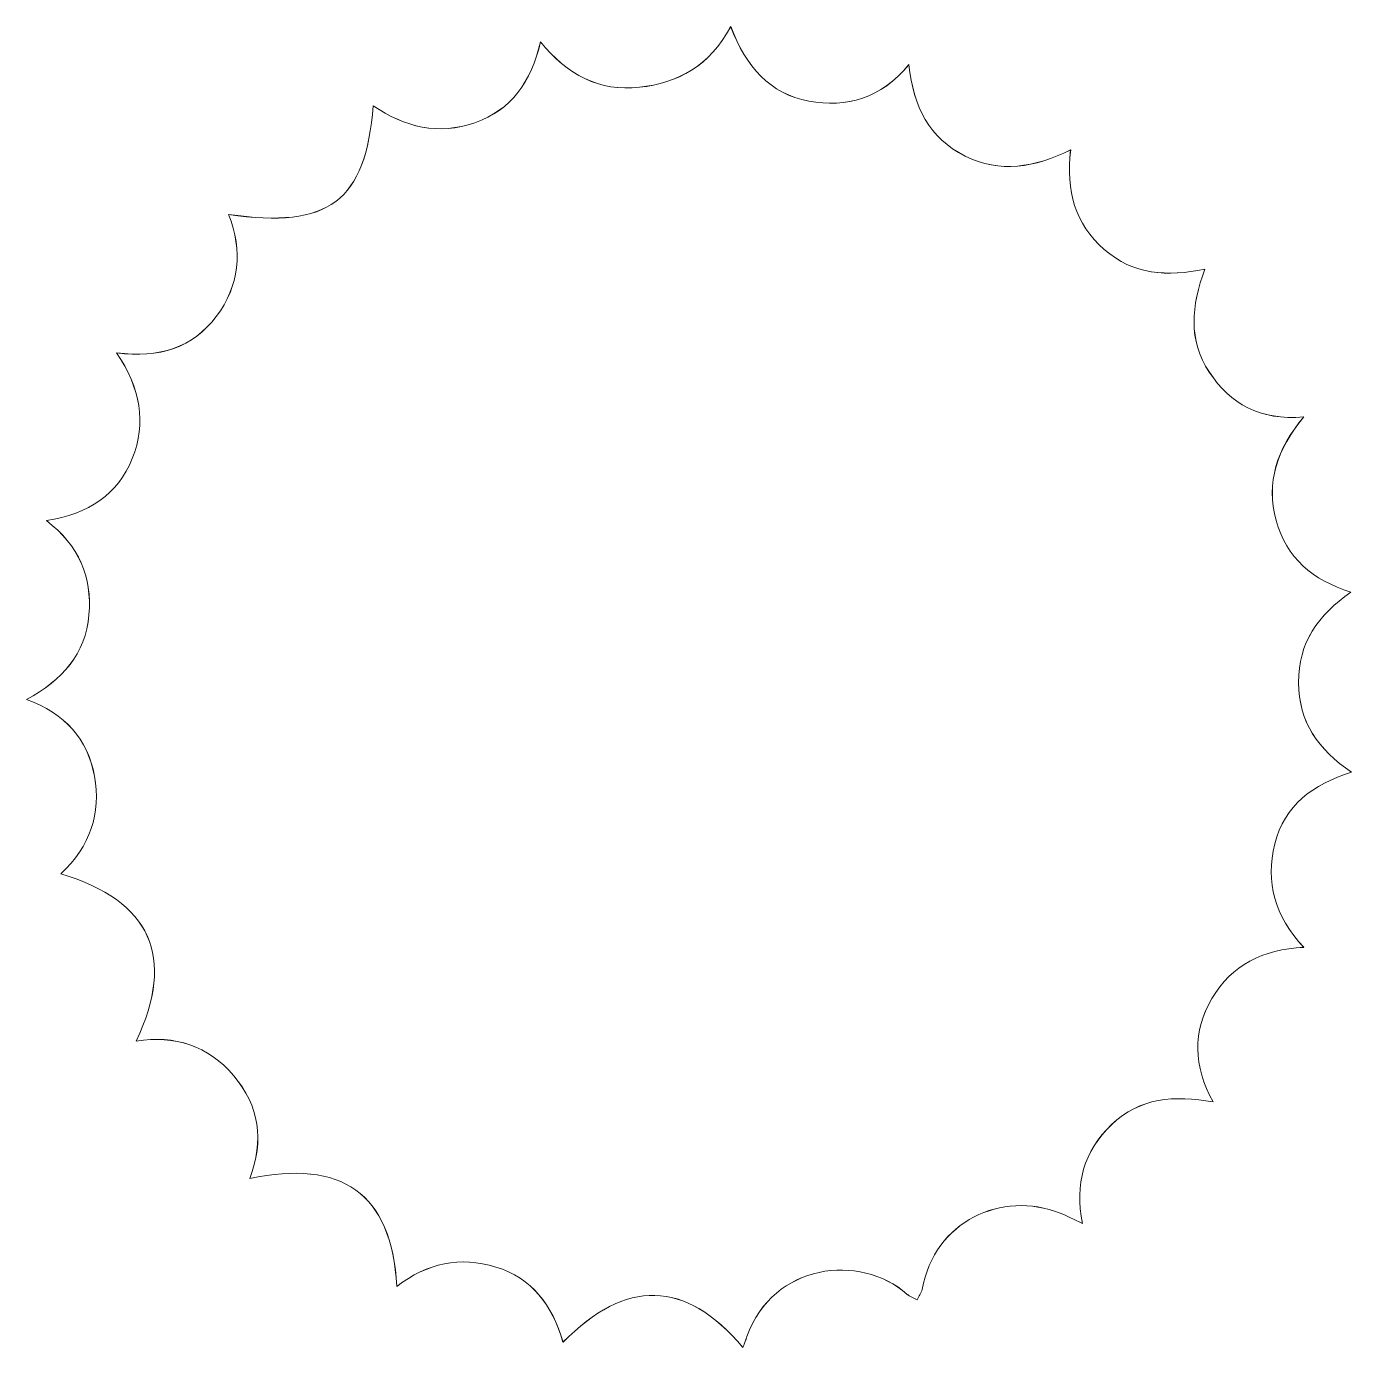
# Model space of a CAD drawing. Header units: centimetres. Extents: x -5.4 to 5.5, y -5.4 to 5.4.
# Drawn here: x -1.693 to 1.379, y 2.289 to 5.352 of the extents above; entities that cross this region are included whole.
import ezdxf

# ---------------------------------------------------------------- set-up
doc = ezdxf.new("R2010")
doc.units = ezdxf.units.CM
doc.header["$MEASUREMENT"] = 0
doc.layers.add('Layer 1', color=7, linetype='Continuous')

msp = doc.modelspace()

# ---------------------------------------------------------------- linework, layer by layer
at = {"layer": 'Layer 1', "lineweight": 13}
for points in [[(1.37795, 4.04064), (1.28884, 4.06824), (1.22825, 4.1202), (1.20446, 4.20696), (1.20446, 4.20696), (1.18052, 4.29451), (1.20589, 4.37219), (1.26862, 4.44688), (1.26862, 4.44688), (1.16654, 4.4382), (1.09825, 4.47702), (1.04944, 4.55073), (1.04944, 4.55073), (1.00031, 4.62495), (1.00745, 4.70416), (1.03925, 4.78949), (1.03925, 4.78949), (0.95143, 4.77197), (0.87346, 4.77605), (0.80581, 4.83534), (0.80581, 4.83534), (0.73755, 4.89511), (0.71667, 4.9703), (0.72792, 5.06616), (0.72792, 5.06616), (0.64381, 5.02504), (0.56433, 5.01174), (0.48334, 5.0519), (0.48334, 5.0519), (0.39989, 5.09328), (0.36372, 5.16543), (0.3529, 5.26375), (0.3529, 5.26375), (0.28765, 5.18501), (0.20823, 5.16318), (0.12086, 5.17927), (0.12086, 5.17927), (0.03043, 5.19594), (-0.02487, 5.25904), (-0.06046, 5.35225), (-0.06046, 5.35225), (-0.10941, 5.25996), (-0.18291, 5.22133), (-0.27205, 5.21139), (-0.27205, 5.21139), (-0.36521, 5.20097), (-0.43953, 5.24002), (-0.50129, 5.31683), (-0.50129, 5.31683), (-0.52346, 5.2237), (-0.56873, 5.15885), (-0.65372, 5.12924), (-0.65372, 5.12924), (-0.73773, 5.09998), (-0.81586, 5.11829), (-0.88946, 5.16864), (-0.88946, 5.16864), (-0.90639, 4.94671), (-0.99238, 4.88276), (-1.22485, 4.91647), (-1.22485, 4.91647), (-1.19127, 4.83175), (-1.1995, 4.75087), (-1.25335, 4.67977), (-1.25335, 4.67977), (-1.30775, 4.60794), (-1.38509, 4.58224), (-1.48433, 4.59576), (-1.48433, 4.59576), (-1.42938, 4.51355), (-1.41461, 4.43307), (-1.44803, 4.35046), (-1.44803, 4.35046), (-1.48179, 4.26706), (-1.5486, 4.22169), (-1.64716, 4.20647), (-1.64716, 4.20647), (-1.57128, 4.14871), (-1.54111, 4.07569), (-1.5485, 3.98811), (-1.5485, 3.98811), (-1.5562, 3.89704), (-1.6097, 3.83709), (-1.69328, 3.79184), (-1.69328, 3.79184), (-1.60377, 3.75887), (-1.55136, 3.70014), (-1.53575, 3.61417), (-1.53575, 3.61417), (-1.52006, 3.52768), (-1.54535, 3.45156), (-1.61359, 3.38763), (-1.61359, 3.38763), (-1.40396, 3.32371), (-1.34702, 3.19536), (-1.43881, 2.99959), (-1.43881, 2.99959), (-1.34946, 3.01367), (-1.27196, 2.98938), (-1.21275, 2.91926), (-1.21275, 2.91926), (-1.15377, 2.84938), (-1.14147, 2.76927), (-1.17579, 2.68092), (-1.17579, 2.68092), (-0.96299, 2.7254), (-0.8467, 2.6484), (-0.83461, 2.43076), (-0.83461, 2.43076), (-0.76357, 2.48495), (-0.68811, 2.50125), (-0.60519, 2.47566), (-0.60519, 2.47566), (-0.52111, 2.4497), (-0.47451, 2.38829), (-0.44927, 2.3013), (-0.44927, 2.3013), (-0.30423, 2.44875), (-0.16556, 2.44767), (-0.03197, 2.28908), (-0.03197, 2.28908), (-0.02827, 2.29911), (-0.02543, 2.30683), (-0.02263, 2.31459), (-0.02263, 2.31459), (0.03799, 2.48474), (0.23928, 2.50821), (0.34834, 2.41286), (0.34834, 2.41286), (0.35495, 2.40707), (0.36408, 2.40413), (0.37205, 2.39987), (0.37205, 2.39987), (0.37591, 2.40765), (0.38181, 2.41506), (0.38332, 2.42329), (0.38332, 2.42329), (0.41293, 2.58376), (0.56837, 2.65311), (0.70349, 2.60088), (0.70349, 2.60088), (0.71963, 2.59464), (0.73492, 2.58625), (0.75519, 2.57672), (0.75519, 2.57672), (0.73699, 2.66835), (0.75821, 2.74375), (0.82279, 2.80577), (0.82279, 2.80577), (0.88822, 2.86861), (0.96781, 2.87432), (1.05819, 2.85842), (1.05819, 2.85842), (1.01252, 2.94258), (1.01022, 3.02109), (1.05557, 3.09842), (1.05557, 3.09842), (1.10132, 3.17634), (1.17297, 3.21203), (1.26867, 3.21698), (1.26867, 3.21698), (1.20043, 3.28987), (1.17935, 3.36771), (1.20139, 3.45667), (1.20139, 3.45667), (1.22383, 3.54726), (1.28915, 3.59428), (1.37916, 3.62312), (1.37916, 3.62312), (1.30145, 3.67643), (1.25698, 3.73885), (1.2565, 3.83069), (1.2565, 3.83069), (1.25611, 3.92367), (1.30061, 3.98695), (1.37795, 4.04064)], [(1.37795, 4.04064), (1.28884, 4.06824), (1.22825, 4.1202), (1.20446, 4.20696), (1.20446, 4.20696), (1.18052, 4.29451), (1.20589, 4.37219), (1.26862, 4.44688), (1.26862, 4.44688), (1.16654, 4.4382), (1.09825, 4.47702), (1.04944, 4.55073), (1.04944, 4.55073), (1.00031, 4.62495), (1.00745, 4.70416), (1.03925, 4.78949), (1.03925, 4.78949), (0.95143, 4.77197), (0.87346, 4.77605), (0.80581, 4.83534), (0.80581, 4.83534), (0.73755, 4.89511), (0.71667, 4.9703), (0.72792, 5.06616), (0.72792, 5.06616), (0.64381, 5.02504), (0.56433, 5.01174), (0.48334, 5.0519), (0.48334, 5.0519), (0.39989, 5.09328), (0.36372, 5.16543), (0.3529, 5.26375), (0.3529, 5.26375), (0.28765, 5.18501), (0.20823, 5.16318), (0.12086, 5.17927), (0.12086, 5.17927), (0.03043, 5.19594), (-0.02487, 5.25904), (-0.06046, 5.35225), (-0.06046, 5.35225), (-0.10941, 5.25996), (-0.18291, 5.22133), (-0.27205, 5.21139), (-0.27205, 5.21139), (-0.36521, 5.20097), (-0.43953, 5.24002), (-0.50129, 5.31683), (-0.50129, 5.31683), (-0.52346, 5.2237), (-0.56873, 5.15885), (-0.65372, 5.12924), (-0.65372, 5.12924), (-0.73773, 5.09998), (-0.81586, 5.11829), (-0.88946, 5.16864), (-0.88946, 5.16864), (-0.90639, 4.94671), (-0.99238, 4.88276), (-1.22485, 4.91647), (-1.22485, 4.91647), (-1.19127, 4.83175), (-1.1995, 4.75087), (-1.25335, 4.67977), (-1.25335, 4.67977), (-1.30775, 4.60794), (-1.38509, 4.58224), (-1.48433, 4.59576), (-1.48433, 4.59576), (-1.42938, 4.51355), (-1.41461, 4.43307), (-1.44803, 4.35046), (-1.44803, 4.35046), (-1.48179, 4.26706), (-1.5486, 4.22169), (-1.64716, 4.20647), (-1.64716, 4.20647), (-1.57128, 4.14871), (-1.54111, 4.07569), (-1.5485, 3.98811), (-1.5485, 3.98811), (-1.5562, 3.89704), (-1.6097, 3.83709), (-1.69328, 3.79184), (-1.69328, 3.79184), (-1.60377, 3.75887), (-1.55136, 3.70014), (-1.53575, 3.61417), (-1.53575, 3.61417), (-1.52006, 3.52768), (-1.54535, 3.45156), (-1.61359, 3.38763), (-1.61359, 3.38763), (-1.40396, 3.32371), (-1.34702, 3.19536), (-1.43881, 2.99959), (-1.43881, 2.99959), (-1.34946, 3.01367), (-1.27196, 2.98938), (-1.21275, 2.91926), (-1.21275, 2.91926), (-1.15377, 2.84938), (-1.14147, 2.76927), (-1.17579, 2.68092), (-1.17579, 2.68092), (-0.96299, 2.7254), (-0.8467, 2.6484), (-0.83461, 2.43076), (-0.83461, 2.43076), (-0.76357, 2.48495), (-0.68811, 2.50125), (-0.60519, 2.47566), (-0.60519, 2.47566), (-0.52111, 2.4497), (-0.47451, 2.38829), (-0.44927, 2.3013), (-0.44927, 2.3013), (-0.30423, 2.44875), (-0.16556, 2.44767), (-0.03197, 2.28908), (-0.03197, 2.28908), (-0.02827, 2.29911), (-0.02543, 2.30683), (-0.02263, 2.31459), (-0.02263, 2.31459), (0.03799, 2.48474), (0.23928, 2.50821), (0.34834, 2.41286), (0.34834, 2.41286), (0.35495, 2.40707), (0.36408, 2.40413), (0.37205, 2.39987), (0.37205, 2.39987), (0.37591, 2.40765), (0.38181, 2.41506), (0.38332, 2.42329), (0.38332, 2.42329), (0.41293, 2.58376), (0.56837, 2.65311), (0.70349, 2.60088), (0.70349, 2.60088), (0.71963, 2.59464), (0.73492, 2.58625), (0.75519, 2.57672), (0.75519, 2.57672), (0.73699, 2.66835), (0.75821, 2.74375), (0.82279, 2.80577), (0.82279, 2.80577), (0.88822, 2.86861), (0.96781, 2.87432), (1.05819, 2.85842), (1.05819, 2.85842), (1.01252, 2.94258), (1.01022, 3.02109), (1.05557, 3.09842), (1.05557, 3.09842), (1.10132, 3.17634), (1.17297, 3.21203), (1.26867, 3.21698), (1.26867, 3.21698), (1.20043, 3.28987), (1.17935, 3.36771), (1.20139, 3.45667), (1.20139, 3.45667), (1.22383, 3.54726), (1.28915, 3.59428), (1.37916, 3.62312), (1.37916, 3.62312), (1.30145, 3.67643), (1.25698, 3.73885), (1.2565, 3.83069), (1.2565, 3.83069), (1.25611, 3.92367), (1.30061, 3.98695), (1.37795, 4.04064)], [(1.37795, 4.04064), (1.28884, 4.06824), (1.22825, 4.1202), (1.20446, 4.20696), (1.20446, 4.20696), (1.18052, 4.29451), (1.20589, 4.37219), (1.26862, 4.44688), (1.26862, 4.44688), (1.16654, 4.4382), (1.09825, 4.47702), (1.04944, 4.55073), (1.04944, 4.55073), (1.00031, 4.62495), (1.00745, 4.70416), (1.03925, 4.78949), (1.03925, 4.78949), (0.95143, 4.77197), (0.87346, 4.77605), (0.80581, 4.83534), (0.80581, 4.83534), (0.73755, 4.89511), (0.71667, 4.9703), (0.72792, 5.06616), (0.72792, 5.06616), (0.64381, 5.02504), (0.56433, 5.01174), (0.48334, 5.0519), (0.48334, 5.0519), (0.39989, 5.09328), (0.36372, 5.16543), (0.3529, 5.26375), (0.3529, 5.26375), (0.28765, 5.18501), (0.20823, 5.16318), (0.12086, 5.17927), (0.12086, 5.17927), (0.03043, 5.19594), (-0.02487, 5.25904), (-0.06046, 5.35225), (-0.06046, 5.35225), (-0.10941, 5.25996), (-0.18291, 5.22133), (-0.27205, 5.21139), (-0.27205, 5.21139), (-0.36521, 5.20097), (-0.43953, 5.24002), (-0.50129, 5.31683), (-0.50129, 5.31683), (-0.52346, 5.2237), (-0.56873, 5.15885), (-0.65372, 5.12924), (-0.65372, 5.12924), (-0.73773, 5.09998), (-0.81586, 5.11829), (-0.88946, 5.16864), (-0.88946, 5.16864), (-0.90639, 4.94671), (-0.99238, 4.88276), (-1.22485, 4.91647), (-1.22485, 4.91647), (-1.19127, 4.83175), (-1.1995, 4.75087), (-1.25335, 4.67977), (-1.25335, 4.67977), (-1.30775, 4.60794), (-1.38509, 4.58224), (-1.48433, 4.59576), (-1.48433, 4.59576), (-1.42938, 4.51355), (-1.41461, 4.43307), (-1.44803, 4.35046), (-1.44803, 4.35046), (-1.48179, 4.26706), (-1.5486, 4.22169), (-1.64716, 4.20647), (-1.64716, 4.20647), (-1.57128, 4.14871), (-1.54111, 4.07569), (-1.5485, 3.98811), (-1.5485, 3.98811), (-1.5562, 3.89704), (-1.6097, 3.83709), (-1.69328, 3.79184), (-1.69328, 3.79184), (-1.60377, 3.75887), (-1.55136, 3.70014), (-1.53575, 3.61417), (-1.53575, 3.61417), (-1.52006, 3.52768), (-1.54535, 3.45156), (-1.61359, 3.38763), (-1.61359, 3.38763), (-1.40396, 3.32371), (-1.34702, 3.19536), (-1.43881, 2.99959), (-1.43881, 2.99959), (-1.34946, 3.01367), (-1.27196, 2.98938), (-1.21275, 2.91926), (-1.21275, 2.91926), (-1.15377, 2.84938), (-1.14147, 2.76927), (-1.17579, 2.68092), (-1.17579, 2.68092), (-0.96299, 2.7254), (-0.8467, 2.6484), (-0.83461, 2.43076), (-0.83461, 2.43076), (-0.76357, 2.48495), (-0.68811, 2.50125), (-0.60519, 2.47566), (-0.60519, 2.47566), (-0.52111, 2.4497), (-0.47451, 2.38829), (-0.44927, 2.3013), (-0.44927, 2.3013), (-0.30423, 2.44875), (-0.16556, 2.44767), (-0.03197, 2.28908), (-0.03197, 2.28908), (-0.02827, 2.29911), (-0.02543, 2.30683), (-0.02263, 2.31459), (-0.02263, 2.31459), (0.03799, 2.48474), (0.23928, 2.50821), (0.34834, 2.41286), (0.34834, 2.41286), (0.35495, 2.40707), (0.36408, 2.40413), (0.37205, 2.39987), (0.37205, 2.39987), (0.37591, 2.40765), (0.38181, 2.41506), (0.38332, 2.42329), (0.38332, 2.42329), (0.41293, 2.58376), (0.56837, 2.65311), (0.70349, 2.60088), (0.70349, 2.60088), (0.71963, 2.59464), (0.73492, 2.58625), (0.75519, 2.57672), (0.75519, 2.57672), (0.73699, 2.66835), (0.75821, 2.74375), (0.82279, 2.80577), (0.82279, 2.80577), (0.88822, 2.86861), (0.96781, 2.87432), (1.05819, 2.85842), (1.05819, 2.85842), (1.01252, 2.94258), (1.01022, 3.02109), (1.05557, 3.09842), (1.05557, 3.09842), (1.10132, 3.17634), (1.17297, 3.21203), (1.26867, 3.21698), (1.26867, 3.21698), (1.20043, 3.28987), (1.17935, 3.36771), (1.20139, 3.45667), (1.20139, 3.45667), (1.22383, 3.54726), (1.28915, 3.59428), (1.37916, 3.62312), (1.37916, 3.62312), (1.30145, 3.67643), (1.25698, 3.73885), (1.2565, 3.83069), (1.2565, 3.83069), (1.25611, 3.92367), (1.30061, 3.98695), (1.37795, 4.04064)], [(1.37795, 4.04064), (1.28884, 4.06824), (1.22825, 4.1202), (1.20446, 4.20696), (1.20446, 4.20696), (1.18052, 4.29451), (1.20589, 4.37219), (1.26862, 4.44688), (1.26862, 4.44688), (1.16654, 4.4382), (1.09825, 4.47702), (1.04944, 4.55073), (1.04944, 4.55073), (1.00031, 4.62495), (1.00745, 4.70416), (1.03925, 4.78949), (1.03925, 4.78949), (0.95143, 4.77197), (0.87346, 4.77605), (0.80581, 4.83534), (0.80581, 4.83534), (0.73755, 4.89511), (0.71667, 4.9703), (0.72792, 5.06616), (0.72792, 5.06616), (0.64381, 5.02504), (0.56433, 5.01174), (0.48334, 5.0519), (0.48334, 5.0519), (0.39989, 5.09328), (0.36372, 5.16543), (0.3529, 5.26375), (0.3529, 5.26375), (0.28765, 5.18501), (0.20823, 5.16318), (0.12086, 5.17927), (0.12086, 5.17927), (0.03043, 5.19594), (-0.02487, 5.25904), (-0.06046, 5.35225), (-0.06046, 5.35225), (-0.10941, 5.25996), (-0.18291, 5.22133), (-0.27205, 5.21139), (-0.27205, 5.21139), (-0.36521, 5.20097), (-0.43953, 5.24002), (-0.50129, 5.31683), (-0.50129, 5.31683), (-0.52346, 5.2237), (-0.56873, 5.15885), (-0.65372, 5.12924), (-0.65372, 5.12924), (-0.73773, 5.09998), (-0.81586, 5.11829), (-0.88946, 5.16864), (-0.88946, 5.16864), (-0.90639, 4.94671), (-0.99238, 4.88276), (-1.22485, 4.91647), (-1.22485, 4.91647), (-1.19127, 4.83175), (-1.1995, 4.75087), (-1.25335, 4.67977), (-1.25335, 4.67977), (-1.30775, 4.60794), (-1.38509, 4.58224), (-1.48433, 4.59576), (-1.48433, 4.59576), (-1.42938, 4.51355), (-1.41461, 4.43307), (-1.44803, 4.35046), (-1.44803, 4.35046), (-1.48179, 4.26706), (-1.5486, 4.22169), (-1.64716, 4.20647), (-1.64716, 4.20647), (-1.57128, 4.14871), (-1.54111, 4.07569), (-1.5485, 3.98811), (-1.5485, 3.98811), (-1.5562, 3.89704), (-1.6097, 3.83709), (-1.69328, 3.79184), (-1.69328, 3.79184), (-1.60377, 3.75887), (-1.55136, 3.70014), (-1.53575, 3.61417), (-1.53575, 3.61417), (-1.52006, 3.52768), (-1.54535, 3.45156), (-1.61359, 3.38763), (-1.61359, 3.38763), (-1.40396, 3.32371), (-1.34702, 3.19536), (-1.43881, 2.99959), (-1.43881, 2.99959), (-1.34946, 3.01367), (-1.27196, 2.98938), (-1.21275, 2.91926), (-1.21275, 2.91926), (-1.15377, 2.84938), (-1.14147, 2.76927), (-1.17579, 2.68092), (-1.17579, 2.68092), (-0.96299, 2.7254), (-0.8467, 2.6484), (-0.83461, 2.43076), (-0.83461, 2.43076), (-0.76357, 2.48495), (-0.68811, 2.50125), (-0.60519, 2.47566), (-0.60519, 2.47566), (-0.52111, 2.4497), (-0.47451, 2.38829), (-0.44927, 2.3013), (-0.44927, 2.3013), (-0.30423, 2.44875), (-0.16556, 2.44767), (-0.03197, 2.28908), (-0.03197, 2.28908), (-0.02827, 2.29911), (-0.02543, 2.30683), (-0.02263, 2.31459), (-0.02263, 2.31459), (0.03799, 2.48474), (0.23928, 2.50821), (0.34834, 2.41286), (0.34834, 2.41286), (0.35495, 2.40707), (0.36408, 2.40413), (0.37205, 2.39987), (0.37205, 2.39987), (0.37591, 2.40765), (0.38181, 2.41506), (0.38332, 2.42329), (0.38332, 2.42329), (0.41293, 2.58376), (0.56837, 2.65311), (0.70349, 2.60088), (0.70349, 2.60088), (0.71963, 2.59464), (0.73492, 2.58625), (0.75519, 2.57672), (0.75519, 2.57672), (0.73699, 2.66835), (0.75821, 2.74375), (0.82279, 2.80577), (0.82279, 2.80577), (0.88822, 2.86861), (0.96781, 2.87432), (1.05819, 2.85842), (1.05819, 2.85842), (1.01252, 2.94258), (1.01022, 3.02109), (1.05557, 3.09842), (1.05557, 3.09842), (1.10132, 3.17634), (1.17297, 3.21203), (1.26867, 3.21698), (1.26867, 3.21698), (1.20043, 3.28987), (1.17935, 3.36771), (1.20139, 3.45667), (1.20139, 3.45667), (1.22383, 3.54726), (1.28915, 3.59428), (1.37916, 3.62312), (1.37916, 3.62312), (1.30145, 3.67643), (1.25698, 3.73885), (1.2565, 3.83069), (1.2565, 3.83069), (1.25611, 3.92367), (1.30061, 3.98695), (1.37795, 4.04064)], [(1.37795, 4.04064), (1.28884, 4.06824), (1.22825, 4.1202), (1.20446, 4.20696), (1.20446, 4.20696), (1.18052, 4.29451), (1.20589, 4.37219), (1.26862, 4.44688), (1.26862, 4.44688), (1.16654, 4.4382), (1.09825, 4.47702), (1.04944, 4.55073), (1.04944, 4.55073), (1.00031, 4.62495), (1.00745, 4.70416), (1.03925, 4.78949), (1.03925, 4.78949), (0.95143, 4.77197), (0.87346, 4.77605), (0.80581, 4.83534), (0.80581, 4.83534), (0.73755, 4.89511), (0.71667, 4.9703), (0.72792, 5.06616), (0.72792, 5.06616), (0.64381, 5.02504), (0.56433, 5.01174), (0.48334, 5.0519), (0.48334, 5.0519), (0.39989, 5.09328), (0.36372, 5.16543), (0.3529, 5.26375), (0.3529, 5.26375), (0.28765, 5.18501), (0.20823, 5.16318), (0.12086, 5.17927), (0.12086, 5.17927), (0.03043, 5.19594), (-0.02487, 5.25904), (-0.06046, 5.35225), (-0.06046, 5.35225), (-0.10941, 5.25996), (-0.18291, 5.22133), (-0.27205, 5.21139), (-0.27205, 5.21139), (-0.36521, 5.20097), (-0.43953, 5.24002), (-0.50129, 5.31683), (-0.50129, 5.31683), (-0.52346, 5.2237), (-0.56873, 5.15885), (-0.65372, 5.12924), (-0.65372, 5.12924), (-0.73773, 5.09998), (-0.81586, 5.11829), (-0.88946, 5.16864), (-0.88946, 5.16864), (-0.90639, 4.94671), (-0.99238, 4.88276), (-1.22485, 4.91647), (-1.22485, 4.91647), (-1.19127, 4.83175), (-1.1995, 4.75087), (-1.25335, 4.67977), (-1.25335, 4.67977), (-1.30775, 4.60794), (-1.38509, 4.58224), (-1.48433, 4.59576), (-1.48433, 4.59576), (-1.42938, 4.51355), (-1.41461, 4.43307), (-1.44803, 4.35046), (-1.44803, 4.35046), (-1.48179, 4.26706), (-1.5486, 4.22169), (-1.64716, 4.20647), (-1.64716, 4.20647), (-1.57128, 4.14871), (-1.54111, 4.07569), (-1.5485, 3.98811), (-1.5485, 3.98811), (-1.5562, 3.89704), (-1.6097, 3.83709), (-1.69328, 3.79184), (-1.69328, 3.79184), (-1.60377, 3.75887), (-1.55136, 3.70014), (-1.53575, 3.61417), (-1.53575, 3.61417), (-1.52006, 3.52768), (-1.54535, 3.45156), (-1.61359, 3.38763), (-1.61359, 3.38763), (-1.40396, 3.32371), (-1.34702, 3.19536), (-1.43881, 2.99959), (-1.43881, 2.99959), (-1.34946, 3.01367), (-1.27196, 2.98938), (-1.21275, 2.91926), (-1.21275, 2.91926), (-1.15377, 2.84938), (-1.14147, 2.76927), (-1.17579, 2.68092), (-1.17579, 2.68092), (-0.96299, 2.7254), (-0.8467, 2.6484), (-0.83461, 2.43076), (-0.83461, 2.43076), (-0.76357, 2.48495), (-0.68811, 2.50125), (-0.60519, 2.47566), (-0.60519, 2.47566), (-0.52111, 2.4497), (-0.47451, 2.38829), (-0.44927, 2.3013), (-0.44927, 2.3013), (-0.30423, 2.44875), (-0.16556, 2.44767), (-0.03197, 2.28908), (-0.03197, 2.28908), (-0.02827, 2.29911), (-0.02543, 2.30683), (-0.02263, 2.31459), (-0.02263, 2.31459), (0.03799, 2.48474), (0.23928, 2.50821), (0.34834, 2.41286), (0.34834, 2.41286), (0.35495, 2.40707), (0.36408, 2.40413), (0.37205, 2.39987), (0.37205, 2.39987), (0.37591, 2.40765), (0.38181, 2.41506), (0.38332, 2.42329), (0.38332, 2.42329), (0.41293, 2.58376), (0.56837, 2.65311), (0.70349, 2.60088), (0.70349, 2.60088), (0.71963, 2.59464), (0.73492, 2.58625), (0.75519, 2.57672), (0.75519, 2.57672), (0.73699, 2.66835), (0.75821, 2.74375), (0.82279, 2.80577), (0.82279, 2.80577), (0.88822, 2.86861), (0.96781, 2.87432), (1.05819, 2.85842), (1.05819, 2.85842), (1.01252, 2.94258), (1.01022, 3.02109), (1.05557, 3.09842), (1.05557, 3.09842), (1.10132, 3.17634), (1.17297, 3.21203), (1.26867, 3.21698), (1.26867, 3.21698), (1.20043, 3.28987), (1.17935, 3.36771), (1.20139, 3.45667), (1.20139, 3.45667), (1.22383, 3.54726), (1.28915, 3.59428), (1.37916, 3.62312), (1.37916, 3.62312), (1.30145, 3.67643), (1.25698, 3.73885), (1.2565, 3.83069), (1.2565, 3.83069), (1.25611, 3.92367), (1.30061, 3.98695), (1.37795, 4.04064)], [(1.37795, 4.04064), (1.28884, 4.06824), (1.22825, 4.1202), (1.20446, 4.20696), (1.20446, 4.20696), (1.18052, 4.29451), (1.20589, 4.37219), (1.26862, 4.44688), (1.26862, 4.44688), (1.16654, 4.4382), (1.09825, 4.47702), (1.04944, 4.55073), (1.04944, 4.55073), (1.00031, 4.62495), (1.00745, 4.70416), (1.03925, 4.78949), (1.03925, 4.78949), (0.95143, 4.77197), (0.87346, 4.77605), (0.80581, 4.83534), (0.80581, 4.83534), (0.73755, 4.89511), (0.71667, 4.9703), (0.72792, 5.06616), (0.72792, 5.06616), (0.64381, 5.02504), (0.56433, 5.01174), (0.48334, 5.0519), (0.48334, 5.0519), (0.39989, 5.09328), (0.36372, 5.16543), (0.3529, 5.26375), (0.3529, 5.26375), (0.28765, 5.18501), (0.20823, 5.16318), (0.12086, 5.17927), (0.12086, 5.17927), (0.03043, 5.19594), (-0.02487, 5.25904), (-0.06046, 5.35225), (-0.06046, 5.35225), (-0.10941, 5.25996), (-0.18291, 5.22133), (-0.27205, 5.21139), (-0.27205, 5.21139), (-0.36521, 5.20097), (-0.43953, 5.24002), (-0.50129, 5.31683), (-0.50129, 5.31683), (-0.52346, 5.2237), (-0.56873, 5.15885), (-0.65372, 5.12924), (-0.65372, 5.12924), (-0.73773, 5.09998), (-0.81586, 5.11829), (-0.88946, 5.16864), (-0.88946, 5.16864), (-0.90639, 4.94671), (-0.99238, 4.88276), (-1.22485, 4.91647), (-1.22485, 4.91647), (-1.19127, 4.83175), (-1.1995, 4.75087), (-1.25335, 4.67977), (-1.25335, 4.67977), (-1.30775, 4.60794), (-1.38509, 4.58224), (-1.48433, 4.59576), (-1.48433, 4.59576), (-1.42938, 4.51355), (-1.41461, 4.43307), (-1.44803, 4.35046), (-1.44803, 4.35046), (-1.48179, 4.26706), (-1.5486, 4.22169), (-1.64716, 4.20647), (-1.64716, 4.20647), (-1.57128, 4.14871), (-1.54111, 4.07569), (-1.5485, 3.98811), (-1.5485, 3.98811), (-1.5562, 3.89704), (-1.6097, 3.83709), (-1.69328, 3.79184), (-1.69328, 3.79184), (-1.60377, 3.75887), (-1.55136, 3.70014), (-1.53575, 3.61417), (-1.53575, 3.61417), (-1.52006, 3.52768), (-1.54535, 3.45156), (-1.61359, 3.38763), (-1.61359, 3.38763), (-1.40396, 3.32371), (-1.34702, 3.19536), (-1.43881, 2.99959), (-1.43881, 2.99959), (-1.34946, 3.01367), (-1.27196, 2.98938), (-1.21275, 2.91926), (-1.21275, 2.91926), (-1.15377, 2.84938), (-1.14147, 2.76927), (-1.17579, 2.68092), (-1.17579, 2.68092), (-0.96299, 2.7254), (-0.8467, 2.6484), (-0.83461, 2.43076), (-0.83461, 2.43076), (-0.76357, 2.48495), (-0.68811, 2.50125), (-0.60519, 2.47566), (-0.60519, 2.47566), (-0.52111, 2.4497), (-0.47451, 2.38829), (-0.44927, 2.3013), (-0.44927, 2.3013), (-0.30423, 2.44875), (-0.16556, 2.44767), (-0.03197, 2.28908), (-0.03197, 2.28908), (-0.02827, 2.29911), (-0.02543, 2.30683), (-0.02263, 2.31459), (-0.02263, 2.31459), (0.03799, 2.48474), (0.23928, 2.50821), (0.34834, 2.41286), (0.34834, 2.41286), (0.35495, 2.40707), (0.36408, 2.40413), (0.37205, 2.39987), (0.37205, 2.39987), (0.37591, 2.40765), (0.38181, 2.41506), (0.38332, 2.42329), (0.38332, 2.42329), (0.41293, 2.58376), (0.56837, 2.65311), (0.70349, 2.60088), (0.70349, 2.60088), (0.71963, 2.59464), (0.73492, 2.58625), (0.75519, 2.57672), (0.75519, 2.57672), (0.73699, 2.66835), (0.75821, 2.74375), (0.82279, 2.80577), (0.82279, 2.80577), (0.88822, 2.86861), (0.96781, 2.87432), (1.05819, 2.85842), (1.05819, 2.85842), (1.01252, 2.94258), (1.01022, 3.02109), (1.05557, 3.09842), (1.05557, 3.09842), (1.10132, 3.17634), (1.17297, 3.21203), (1.26867, 3.21698), (1.26867, 3.21698), (1.20043, 3.28987), (1.17935, 3.36771), (1.20139, 3.45667), (1.20139, 3.45667), (1.22383, 3.54726), (1.28915, 3.59428), (1.37916, 3.62312), (1.37916, 3.62312), (1.30145, 3.67643), (1.25698, 3.73885), (1.2565, 3.83069), (1.2565, 3.83069), (1.25611, 3.92367), (1.30061, 3.98695), (1.37795, 4.04064)], [(1.37795, 4.04064), (1.28884, 4.06824), (1.22825, 4.1202), (1.20446, 4.20696), (1.20446, 4.20696), (1.18052, 4.29451), (1.20589, 4.37219), (1.26862, 4.44688), (1.26862, 4.44688), (1.16654, 4.4382), (1.09825, 4.47702), (1.04944, 4.55073), (1.04944, 4.55073), (1.00031, 4.62495), (1.00745, 4.70416), (1.03925, 4.78949), (1.03925, 4.78949), (0.95143, 4.77197), (0.87346, 4.77605), (0.80581, 4.83534), (0.80581, 4.83534), (0.73755, 4.89511), (0.71667, 4.9703), (0.72792, 5.06616), (0.72792, 5.06616), (0.64381, 5.02504), (0.56433, 5.01174), (0.48334, 5.0519), (0.48334, 5.0519), (0.39989, 5.09328), (0.36372, 5.16543), (0.3529, 5.26375), (0.3529, 5.26375), (0.28765, 5.18501), (0.20823, 5.16318), (0.12086, 5.17927), (0.12086, 5.17927), (0.03043, 5.19594), (-0.02487, 5.25904), (-0.06046, 5.35225), (-0.06046, 5.35225), (-0.10941, 5.25996), (-0.18291, 5.22133), (-0.27205, 5.21139), (-0.27205, 5.21139), (-0.36521, 5.20097), (-0.43953, 5.24002), (-0.50129, 5.31683), (-0.50129, 5.31683), (-0.52346, 5.2237), (-0.56873, 5.15885), (-0.65372, 5.12924), (-0.65372, 5.12924), (-0.73773, 5.09998), (-0.81586, 5.11829), (-0.88946, 5.16864), (-0.88946, 5.16864), (-0.90639, 4.94671), (-0.99238, 4.88276), (-1.22485, 4.91647), (-1.22485, 4.91647), (-1.19127, 4.83175), (-1.1995, 4.75087), (-1.25335, 4.67977), (-1.25335, 4.67977), (-1.30775, 4.60794), (-1.38509, 4.58224), (-1.48433, 4.59576), (-1.48433, 4.59576), (-1.42938, 4.51355), (-1.41461, 4.43307), (-1.44803, 4.35046), (-1.44803, 4.35046), (-1.48179, 4.26706), (-1.5486, 4.22169), (-1.64716, 4.20647), (-1.64716, 4.20647), (-1.57128, 4.14871), (-1.54111, 4.07569), (-1.5485, 3.98811), (-1.5485, 3.98811), (-1.5562, 3.89704), (-1.6097, 3.83709), (-1.69328, 3.79184), (-1.69328, 3.79184), (-1.60377, 3.75887), (-1.55136, 3.70014), (-1.53575, 3.61417), (-1.53575, 3.61417), (-1.52006, 3.52768), (-1.54535, 3.45156), (-1.61359, 3.38763), (-1.61359, 3.38763), (-1.40396, 3.32371), (-1.34702, 3.19536), (-1.43881, 2.99959), (-1.43881, 2.99959), (-1.34946, 3.01367), (-1.27196, 2.98938), (-1.21275, 2.91926), (-1.21275, 2.91926), (-1.15377, 2.84938), (-1.14147, 2.76927), (-1.17579, 2.68092), (-1.17579, 2.68092), (-0.96299, 2.7254), (-0.8467, 2.6484), (-0.83461, 2.43076), (-0.83461, 2.43076), (-0.76357, 2.48495), (-0.68811, 2.50125), (-0.60519, 2.47566), (-0.60519, 2.47566), (-0.52111, 2.4497), (-0.47451, 2.38829), (-0.44927, 2.3013), (-0.44927, 2.3013), (-0.30423, 2.44875), (-0.16556, 2.44767), (-0.03197, 2.28908), (-0.03197, 2.28908), (-0.02827, 2.29911), (-0.02543, 2.30683), (-0.02263, 2.31459), (-0.02263, 2.31459), (0.03799, 2.48474), (0.23928, 2.50821), (0.34834, 2.41286), (0.34834, 2.41286), (0.35495, 2.40707), (0.36408, 2.40413), (0.37205, 2.39987), (0.37205, 2.39987), (0.37591, 2.40765), (0.38181, 2.41506), (0.38332, 2.42329), (0.38332, 2.42329), (0.41293, 2.58376), (0.56837, 2.65311), (0.70349, 2.60088), (0.70349, 2.60088), (0.71963, 2.59464), (0.73492, 2.58625), (0.75519, 2.57672), (0.75519, 2.57672), (0.73699, 2.66835), (0.75821, 2.74375), (0.82279, 2.80577), (0.82279, 2.80577), (0.88822, 2.86861), (0.96781, 2.87432), (1.05819, 2.85842), (1.05819, 2.85842), (1.01252, 2.94258), (1.01022, 3.02109), (1.05557, 3.09842), (1.05557, 3.09842), (1.10132, 3.17634), (1.17297, 3.21203), (1.26867, 3.21698), (1.26867, 3.21698), (1.20043, 3.28987), (1.17935, 3.36771), (1.20139, 3.45667), (1.20139, 3.45667), (1.22383, 3.54726), (1.28915, 3.59428), (1.37916, 3.62312), (1.37916, 3.62312), (1.30145, 3.67643), (1.25698, 3.73885), (1.2565, 3.83069), (1.2565, 3.83069), (1.25611, 3.92367), (1.30061, 3.98695), (1.37795, 4.04064)], [(1.37795, 4.04064), (1.28884, 4.06824), (1.22825, 4.1202), (1.20446, 4.20696), (1.20446, 4.20696), (1.18052, 4.29451), (1.20589, 4.37219), (1.26862, 4.44688), (1.26862, 4.44688), (1.16654, 4.4382), (1.09825, 4.47702), (1.04944, 4.55073), (1.04944, 4.55073), (1.00031, 4.62495), (1.00745, 4.70416), (1.03925, 4.78949), (1.03925, 4.78949), (0.95143, 4.77197), (0.87346, 4.77605), (0.80581, 4.83534), (0.80581, 4.83534), (0.73755, 4.89511), (0.71667, 4.9703), (0.72792, 5.06616), (0.72792, 5.06616), (0.64381, 5.02504), (0.56433, 5.01174), (0.48334, 5.0519), (0.48334, 5.0519), (0.39989, 5.09328), (0.36372, 5.16543), (0.3529, 5.26375), (0.3529, 5.26375), (0.28765, 5.18501), (0.20823, 5.16318), (0.12086, 5.17927), (0.12086, 5.17927), (0.03043, 5.19594), (-0.02487, 5.25904), (-0.06046, 5.35225), (-0.06046, 5.35225), (-0.10941, 5.25996), (-0.18291, 5.22133), (-0.27205, 5.21139), (-0.27205, 5.21139), (-0.36521, 5.20097), (-0.43953, 5.24002), (-0.50129, 5.31683), (-0.50129, 5.31683), (-0.52346, 5.2237), (-0.56873, 5.15885), (-0.65372, 5.12924), (-0.65372, 5.12924), (-0.73773, 5.09998), (-0.81586, 5.11829), (-0.88946, 5.16864), (-0.88946, 5.16864), (-0.90639, 4.94671), (-0.99238, 4.88276), (-1.22485, 4.91647), (-1.22485, 4.91647), (-1.19127, 4.83175), (-1.1995, 4.75087), (-1.25335, 4.67977), (-1.25335, 4.67977), (-1.30775, 4.60794), (-1.38509, 4.58224), (-1.48433, 4.59576), (-1.48433, 4.59576), (-1.42938, 4.51355), (-1.41461, 4.43307), (-1.44803, 4.35046), (-1.44803, 4.35046), (-1.48179, 4.26706), (-1.5486, 4.22169), (-1.64716, 4.20647), (-1.64716, 4.20647), (-1.57128, 4.14871), (-1.54111, 4.07569), (-1.5485, 3.98811), (-1.5485, 3.98811), (-1.5562, 3.89704), (-1.6097, 3.83709), (-1.69328, 3.79184), (-1.69328, 3.79184), (-1.60377, 3.75887), (-1.55136, 3.70014), (-1.53575, 3.61417), (-1.53575, 3.61417), (-1.52006, 3.52768), (-1.54535, 3.45156), (-1.61359, 3.38763), (-1.61359, 3.38763), (-1.40396, 3.32371), (-1.34702, 3.19536), (-1.43881, 2.99959), (-1.43881, 2.99959), (-1.34946, 3.01367), (-1.27196, 2.98938), (-1.21275, 2.91926), (-1.21275, 2.91926), (-1.15377, 2.84938), (-1.14147, 2.76927), (-1.17579, 2.68092), (-1.17579, 2.68092), (-0.96299, 2.7254), (-0.8467, 2.6484), (-0.83461, 2.43076), (-0.83461, 2.43076), (-0.76357, 2.48495), (-0.68811, 2.50125), (-0.60519, 2.47566), (-0.60519, 2.47566), (-0.52111, 2.4497), (-0.47451, 2.38829), (-0.44927, 2.3013), (-0.44927, 2.3013), (-0.30423, 2.44875), (-0.16556, 2.44767), (-0.03197, 2.28908), (-0.03197, 2.28908), (-0.02827, 2.29911), (-0.02543, 2.30683), (-0.02263, 2.31459), (-0.02263, 2.31459), (0.03799, 2.48474), (0.23928, 2.50821), (0.34834, 2.41286), (0.34834, 2.41286), (0.35495, 2.40707), (0.36408, 2.40413), (0.37205, 2.39987), (0.37205, 2.39987), (0.37591, 2.40765), (0.38181, 2.41506), (0.38332, 2.42329), (0.38332, 2.42329), (0.41293, 2.58376), (0.56837, 2.65311), (0.70349, 2.60088), (0.70349, 2.60088), (0.71963, 2.59464), (0.73492, 2.58625), (0.75519, 2.57672), (0.75519, 2.57672), (0.73699, 2.66835), (0.75821, 2.74375), (0.82279, 2.80577), (0.82279, 2.80577), (0.88822, 2.86861), (0.96781, 2.87432), (1.05819, 2.85842), (1.05819, 2.85842), (1.01252, 2.94258), (1.01022, 3.02109), (1.05557, 3.09842), (1.05557, 3.09842), (1.10132, 3.17634), (1.17297, 3.21203), (1.26867, 3.21698), (1.26867, 3.21698), (1.20043, 3.28987), (1.17935, 3.36771), (1.20139, 3.45667), (1.20139, 3.45667), (1.22383, 3.54726), (1.28915, 3.59428), (1.37916, 3.62312), (1.37916, 3.62312), (1.30145, 3.67643), (1.25698, 3.73885), (1.2565, 3.83069), (1.2565, 3.83069), (1.25611, 3.92367), (1.30061, 3.98695), (1.37795, 4.04064)], [(1.37795, 4.04064), (1.30061, 3.98693), (1.25611, 3.92367), (1.25653, 3.83061), (1.25653, 3.83061), (1.25701, 3.73877), (1.30146, 3.67636), (1.37919, 3.62304), (1.37919, 3.62304), (1.28923, 3.5942), (1.22385, 3.54718), (1.20142, 3.45659), (1.20142, 3.45659), (1.17938, 3.36764), (1.20047, 3.2898), (1.2687, 3.2169), (1.2687, 3.2169), (1.173, 3.21195), (1.1014, 3.17626), (1.05558, 3.09834), (1.05558, 3.09834), (1.0102, 3.02103), (1.01253, 2.9425), (1.05823, 2.85834), (1.05823, 2.85834), (0.96785, 2.87427), (0.88821, 2.86853), (0.82286, 2.80569), (0.82286, 2.80569), (0.7583, 2.7437), (0.73708, 2.66829), (0.75523, 2.57664), (0.75523, 2.57664), (0.73499, 2.58617), (0.71967, 2.59453), (0.70353, 2.6008), (0.70353, 2.6008), (0.56846, 2.65303), (0.41302, 2.58368), (0.38338, 2.42321), (0.38338, 2.42321), (0.38182, 2.41498), (0.37597, 2.40757), (0.37211, 2.39979), (0.37211, 2.39979), (0.36415, 2.40405), (0.35502, 2.40699), (0.3484, 2.41278), (0.3484, 2.41278), (0.23939, 2.50814), (0.03807, 2.48467), (-0.02257, 2.31451), (-0.02257, 2.31451), (-0.02532, 2.30676), (-0.02821, 2.29903), (-0.03188, 2.289), (-0.03188, 2.289), (-0.16549, 2.44759), (-0.30416, 2.4487), (-0.44918, 2.30122), (-0.44918, 2.30122), (-0.47442, 2.38822), (-0.52101, 2.4496), (-0.6051, 2.47558), (-0.6051, 2.47558), (-0.68805, 2.50117), (-0.76351, 2.48487), (-0.83452, 2.43068), (-0.83452, 2.43068), (-0.84661, 2.64833), (-0.9629, 2.72532), (-1.1757, 2.68084), (-1.1757, 2.68084), (-1.14141, 2.76918), (-1.15369, 2.84933), (-1.21266, 2.91918), (-1.21266, 2.91918), (-1.27187, 2.98929), (-1.34937, 3.01358), (-1.43872, 2.99951), (-1.43872, 2.99951), (-1.34694, 3.19528), (-1.40387, 3.32362), (-1.6135, 3.38755), (-1.6135, 3.38755), (-1.54526, 3.45147), (-1.51997, 3.52759), (-1.53566, 3.61409), (-1.53566, 3.61409), (-1.55124, 3.70008), (-1.60368, 3.75879), (-1.69319, 3.79176), (-1.69319, 3.79176), (-1.60961, 3.837), (-1.55611, 3.89698), (-1.54841, 3.98803), (-1.54841, 3.98803), (-1.54103, 4.07561), (-1.57122, 4.14863), (-1.64707, 4.20639), (-1.64707, 4.20639), (-1.54851, 4.2216), (-1.48171, 4.26698), (-1.44794, 4.35038), (-1.44794, 4.35038), (-1.41452, 4.43296), (-1.42929, 4.51344), (-1.48424, 4.59565), (-1.48424, 4.59565), (-1.38499, 4.58213), (-1.30766, 4.60782), (-1.25326, 4.67966), (-1.25326, 4.67966), (-1.19942, 4.75075), (-1.19119, 4.83164), (-1.22476, 4.91636), (-1.22476, 4.91636), (-0.9923, 4.88265), (-0.90628, 4.9466), (-0.88937, 5.16853), (-0.88937, 5.16853), (-0.81579, 5.11818), (-0.73763, 5.09987), (-0.65363, 5.12913), (-0.65363, 5.12913), (-0.56867, 5.15874), (-0.5234, 5.22359), (-0.5012, 5.31672), (-0.5012, 5.31672), (-0.43945, 5.23991), (-0.36512, 5.20089), (-0.27196, 5.21128), (-0.27196, 5.21128), (-0.18282, 5.22123), (-0.10932, 5.25986), (-0.06037, 5.35214), (-0.06037, 5.35214), (-0.02476, 5.25893), (0.03049, 5.19582), (0.12098, 5.17916), (0.12098, 5.17916), (0.20832, 5.16307), (0.28775, 5.1849), (0.35299, 5.26364), (0.35299, 5.26364), (0.36379, 5.16532), (0.39993, 5.0932), (0.48346, 5.05179), (0.48346, 5.05179), (0.56448, 5.01163), (0.6439, 5.02493), (0.72804, 5.06605), (0.72804, 5.06605), (0.71677, 4.97019), (0.73764, 4.895), (0.80591, 4.83523), (0.80591, 4.83523), (0.87362, 4.77594), (0.95154, 4.77184), (1.03933, 4.78938), (1.03933, 4.78938), (1.00755, 4.70405), (1.00036, 4.62484), (1.04954, 4.55062), (1.04954, 4.55062), (1.09836, 4.47691), (1.16664, 4.43809), (1.26872, 4.44677), (1.26872, 4.44677), (1.20599, 4.37208), (1.18061, 4.2944), (1.20453, 4.20685), (1.20453, 4.20685), (1.22825, 4.1202), (1.28884, 4.06823), (1.37795, 4.04064)], [(1.37795, 4.04064), (1.30061, 3.98693), (1.25611, 3.92367), (1.25653, 3.83061), (1.25653, 3.83061), (1.25701, 3.73877), (1.30146, 3.67636), (1.37919, 3.62304), (1.37919, 3.62304), (1.28923, 3.5942), (1.22385, 3.54718), (1.20142, 3.45659), (1.20142, 3.45659), (1.17938, 3.36764), (1.20047, 3.2898), (1.2687, 3.2169), (1.2687, 3.2169), (1.173, 3.21195), (1.1014, 3.17626), (1.05558, 3.09834), (1.05558, 3.09834), (1.0102, 3.02103), (1.01253, 2.9425), (1.05823, 2.85834), (1.05823, 2.85834), (0.96785, 2.87427), (0.88821, 2.86853), (0.82286, 2.80569), (0.82286, 2.80569), (0.7583, 2.7437), (0.73708, 2.66829), (0.75523, 2.57664), (0.75523, 2.57664), (0.73499, 2.58617), (0.71967, 2.59453), (0.70353, 2.6008), (0.70353, 2.6008), (0.56846, 2.65303), (0.41302, 2.58368), (0.38338, 2.42321), (0.38338, 2.42321), (0.38182, 2.41498), (0.37597, 2.40757), (0.37211, 2.39979), (0.37211, 2.39979), (0.36415, 2.40405), (0.35502, 2.40699), (0.3484, 2.41278), (0.3484, 2.41278), (0.23939, 2.50814), (0.03807, 2.48467), (-0.02257, 2.31451), (-0.02257, 2.31451), (-0.02532, 2.30676), (-0.02821, 2.29903), (-0.03188, 2.289), (-0.03188, 2.289), (-0.16549, 2.44759), (-0.30416, 2.4487), (-0.44918, 2.30122), (-0.44918, 2.30122), (-0.47442, 2.38822), (-0.52101, 2.4496), (-0.6051, 2.47558), (-0.6051, 2.47558), (-0.68805, 2.50117), (-0.76351, 2.48487), (-0.83452, 2.43068), (-0.83452, 2.43068), (-0.84661, 2.64833), (-0.9629, 2.72532), (-1.1757, 2.68084), (-1.1757, 2.68084), (-1.14141, 2.76918), (-1.15369, 2.84933), (-1.21266, 2.91918), (-1.21266, 2.91918), (-1.27187, 2.98929), (-1.34937, 3.01358), (-1.43872, 2.99951), (-1.43872, 2.99951), (-1.34694, 3.19528), (-1.40387, 3.32362), (-1.6135, 3.38755), (-1.6135, 3.38755), (-1.54526, 3.45147), (-1.51997, 3.52759), (-1.53566, 3.61409), (-1.53566, 3.61409), (-1.55124, 3.70008), (-1.60368, 3.75879), (-1.69319, 3.79176), (-1.69319, 3.79176), (-1.60961, 3.837), (-1.55611, 3.89698), (-1.54841, 3.98803), (-1.54841, 3.98803), (-1.54103, 4.07561), (-1.57122, 4.14863), (-1.64707, 4.20639), (-1.64707, 4.20639), (-1.54851, 4.2216), (-1.48171, 4.26698), (-1.44794, 4.35038), (-1.44794, 4.35038), (-1.41452, 4.43296), (-1.42929, 4.51344), (-1.48424, 4.59565), (-1.48424, 4.59565), (-1.38499, 4.58213), (-1.30766, 4.60782), (-1.25326, 4.67966), (-1.25326, 4.67966), (-1.19942, 4.75075), (-1.19119, 4.83164), (-1.22476, 4.91636), (-1.22476, 4.91636), (-0.9923, 4.88265), (-0.90628, 4.9466), (-0.88937, 5.16853), (-0.88937, 5.16853), (-0.81579, 5.11818), (-0.73763, 5.09987), (-0.65363, 5.12913), (-0.65363, 5.12913), (-0.56867, 5.15874), (-0.5234, 5.22359), (-0.5012, 5.31672), (-0.5012, 5.31672), (-0.43945, 5.23991), (-0.36512, 5.20089), (-0.27196, 5.21128), (-0.27196, 5.21128), (-0.18282, 5.22123), (-0.10932, 5.25986), (-0.06037, 5.35214), (-0.06037, 5.35214), (-0.02476, 5.25893), (0.03049, 5.19582), (0.12098, 5.17916), (0.12098, 5.17916), (0.20832, 5.16307), (0.28775, 5.1849), (0.35299, 5.26364), (0.35299, 5.26364), (0.36379, 5.16532), (0.39993, 5.0932), (0.48346, 5.05179), (0.48346, 5.05179), (0.56448, 5.01163), (0.6439, 5.02493), (0.72804, 5.06605), (0.72804, 5.06605), (0.71677, 4.97019), (0.73764, 4.895), (0.80591, 4.83523), (0.80591, 4.83523), (0.87362, 4.77594), (0.95154, 4.77184), (1.03933, 4.78938), (1.03933, 4.78938), (1.00755, 4.70405), (1.00036, 4.62484), (1.04954, 4.55062), (1.04954, 4.55062), (1.09836, 4.47691), (1.16664, 4.43809), (1.26872, 4.44677), (1.26872, 4.44677), (1.20599, 4.37208), (1.18061, 4.2944), (1.20453, 4.20685), (1.20453, 4.20685), (1.22825, 4.1202), (1.28884, 4.06823), (1.37795, 4.04064)], [(1.37795, 4.04064), (1.30061, 3.98693), (1.25611, 3.92367), (1.25653, 3.83061), (1.25653, 3.83061), (1.25701, 3.73877), (1.30146, 3.67636), (1.37919, 3.62304), (1.37919, 3.62304), (1.28923, 3.5942), (1.22385, 3.54718), (1.20142, 3.45659), (1.20142, 3.45659), (1.17938, 3.36764), (1.20047, 3.2898), (1.2687, 3.2169), (1.2687, 3.2169), (1.173, 3.21195), (1.1014, 3.17626), (1.05558, 3.09834), (1.05558, 3.09834), (1.0102, 3.02103), (1.01253, 2.9425), (1.05823, 2.85834), (1.05823, 2.85834), (0.96785, 2.87427), (0.88821, 2.86853), (0.82286, 2.80569), (0.82286, 2.80569), (0.7583, 2.7437), (0.73708, 2.66829), (0.75523, 2.57664), (0.75523, 2.57664), (0.73499, 2.58617), (0.71967, 2.59453), (0.70353, 2.6008), (0.70353, 2.6008), (0.56846, 2.65303), (0.41302, 2.58368), (0.38338, 2.42321), (0.38338, 2.42321), (0.38182, 2.41498), (0.37597, 2.40757), (0.37211, 2.39979), (0.37211, 2.39979), (0.36415, 2.40405), (0.35502, 2.40699), (0.3484, 2.41278), (0.3484, 2.41278), (0.23939, 2.50814), (0.03807, 2.48467), (-0.02257, 2.31451), (-0.02257, 2.31451), (-0.02532, 2.30676), (-0.02821, 2.29903), (-0.03188, 2.289), (-0.03188, 2.289), (-0.16549, 2.44759), (-0.30416, 2.4487), (-0.44918, 2.30122), (-0.44918, 2.30122), (-0.47442, 2.38822), (-0.52101, 2.4496), (-0.6051, 2.47558), (-0.6051, 2.47558), (-0.68805, 2.50117), (-0.76351, 2.48487), (-0.83452, 2.43068), (-0.83452, 2.43068), (-0.84661, 2.64833), (-0.9629, 2.72532), (-1.1757, 2.68084), (-1.1757, 2.68084), (-1.14141, 2.76918), (-1.15369, 2.84933), (-1.21266, 2.91918), (-1.21266, 2.91918), (-1.27187, 2.98929), (-1.34937, 3.01358), (-1.43872, 2.99951), (-1.43872, 2.99951), (-1.34694, 3.19528), (-1.40387, 3.32362), (-1.6135, 3.38755), (-1.6135, 3.38755), (-1.54526, 3.45147), (-1.51997, 3.52759), (-1.53566, 3.61409), (-1.53566, 3.61409), (-1.55124, 3.70008), (-1.60368, 3.75879), (-1.69319, 3.79176), (-1.69319, 3.79176), (-1.60961, 3.837), (-1.55611, 3.89698), (-1.54841, 3.98803), (-1.54841, 3.98803), (-1.54103, 4.07561), (-1.57122, 4.14863), (-1.64707, 4.20639), (-1.64707, 4.20639), (-1.54851, 4.2216), (-1.48171, 4.26698), (-1.44794, 4.35038), (-1.44794, 4.35038), (-1.41452, 4.43296), (-1.42929, 4.51344), (-1.48424, 4.59565), (-1.48424, 4.59565), (-1.38499, 4.58213), (-1.30766, 4.60782), (-1.25326, 4.67966), (-1.25326, 4.67966), (-1.19942, 4.75075), (-1.19119, 4.83164), (-1.22476, 4.91636), (-1.22476, 4.91636), (-0.9923, 4.88265), (-0.90628, 4.9466), (-0.88937, 5.16853), (-0.88937, 5.16853), (-0.81579, 5.11818), (-0.73763, 5.09987), (-0.65363, 5.12913), (-0.65363, 5.12913), (-0.56867, 5.15874), (-0.5234, 5.22359), (-0.5012, 5.31672), (-0.5012, 5.31672), (-0.43945, 5.23991), (-0.36512, 5.20089), (-0.27196, 5.21128), (-0.27196, 5.21128), (-0.18282, 5.22123), (-0.10932, 5.25986), (-0.06037, 5.35214), (-0.06037, 5.35214), (-0.02476, 5.25893), (0.03049, 5.19582), (0.12098, 5.17916), (0.12098, 5.17916), (0.20832, 5.16307), (0.28775, 5.1849), (0.35299, 5.26364), (0.35299, 5.26364), (0.36379, 5.16532), (0.39993, 5.0932), (0.48346, 5.05179), (0.48346, 5.05179), (0.56448, 5.01163), (0.6439, 5.02493), (0.72804, 5.06605), (0.72804, 5.06605), (0.71677, 4.97019), (0.73764, 4.895), (0.80591, 4.83523), (0.80591, 4.83523), (0.87362, 4.77594), (0.95154, 4.77184), (1.03933, 4.78938), (1.03933, 4.78938), (1.00755, 4.70405), (1.00036, 4.62484), (1.04954, 4.55062), (1.04954, 4.55062), (1.09836, 4.47691), (1.16664, 4.43809), (1.26872, 4.44677), (1.26872, 4.44677), (1.20599, 4.37208), (1.18061, 4.2944), (1.20453, 4.20685), (1.20453, 4.20685), (1.22825, 4.1202), (1.28884, 4.06823), (1.37795, 4.04064)], [(1.37795, 4.04064), (1.30061, 3.98693), (1.25611, 3.92367), (1.25653, 3.83061), (1.25653, 3.83061), (1.25701, 3.73877), (1.30146, 3.67636), (1.37919, 3.62304), (1.37919, 3.62304), (1.28923, 3.5942), (1.22385, 3.54718), (1.20142, 3.45659), (1.20142, 3.45659), (1.17938, 3.36764), (1.20047, 3.2898), (1.2687, 3.2169), (1.2687, 3.2169), (1.173, 3.21195), (1.1014, 3.17626), (1.05558, 3.09834), (1.05558, 3.09834), (1.0102, 3.02103), (1.01253, 2.9425), (1.05823, 2.85834), (1.05823, 2.85834), (0.96785, 2.87427), (0.88821, 2.86853), (0.82286, 2.80569), (0.82286, 2.80569), (0.7583, 2.7437), (0.73708, 2.66829), (0.75523, 2.57664), (0.75523, 2.57664), (0.73499, 2.58617), (0.71967, 2.59453), (0.70353, 2.6008), (0.70353, 2.6008), (0.56846, 2.65303), (0.41302, 2.58368), (0.38338, 2.42321), (0.38338, 2.42321), (0.38182, 2.41498), (0.37597, 2.40757), (0.37211, 2.39979), (0.37211, 2.39979), (0.36415, 2.40405), (0.35502, 2.40699), (0.3484, 2.41278), (0.3484, 2.41278), (0.23939, 2.50814), (0.03807, 2.48467), (-0.02257, 2.31451), (-0.02257, 2.31451), (-0.02532, 2.30676), (-0.02821, 2.29903), (-0.03188, 2.289), (-0.03188, 2.289), (-0.16549, 2.44759), (-0.30416, 2.4487), (-0.44918, 2.30122), (-0.44918, 2.30122), (-0.47442, 2.38822), (-0.52101, 2.4496), (-0.6051, 2.47558), (-0.6051, 2.47558), (-0.68805, 2.50117), (-0.76351, 2.48487), (-0.83452, 2.43068), (-0.83452, 2.43068), (-0.84661, 2.64833), (-0.9629, 2.72532), (-1.1757, 2.68084), (-1.1757, 2.68084), (-1.14141, 2.76918), (-1.15369, 2.84933), (-1.21266, 2.91918), (-1.21266, 2.91918), (-1.27187, 2.98929), (-1.34937, 3.01358), (-1.43872, 2.99951), (-1.43872, 2.99951), (-1.34694, 3.19528), (-1.40387, 3.32362), (-1.6135, 3.38755), (-1.6135, 3.38755), (-1.54526, 3.45147), (-1.51997, 3.52759), (-1.53566, 3.61409), (-1.53566, 3.61409), (-1.55124, 3.70008), (-1.60368, 3.75879), (-1.69319, 3.79176), (-1.69319, 3.79176), (-1.60961, 3.837), (-1.55611, 3.89698), (-1.54841, 3.98803), (-1.54841, 3.98803), (-1.54103, 4.07561), (-1.57122, 4.14863), (-1.64707, 4.20639), (-1.64707, 4.20639), (-1.54851, 4.2216), (-1.48171, 4.26698), (-1.44794, 4.35038), (-1.44794, 4.35038), (-1.41452, 4.43296), (-1.42929, 4.51344), (-1.48424, 4.59565), (-1.48424, 4.59565), (-1.38499, 4.58213), (-1.30766, 4.60782), (-1.25326, 4.67966), (-1.25326, 4.67966), (-1.19942, 4.75075), (-1.19119, 4.83164), (-1.22476, 4.91636), (-1.22476, 4.91636), (-0.9923, 4.88265), (-0.90628, 4.9466), (-0.88937, 5.16853), (-0.88937, 5.16853), (-0.81579, 5.11818), (-0.73763, 5.09987), (-0.65363, 5.12913), (-0.65363, 5.12913), (-0.56867, 5.15874), (-0.5234, 5.22359), (-0.5012, 5.31672), (-0.5012, 5.31672), (-0.43945, 5.23991), (-0.36512, 5.20089), (-0.27196, 5.21128), (-0.27196, 5.21128), (-0.18282, 5.22123), (-0.10932, 5.25986), (-0.06037, 5.35214), (-0.06037, 5.35214), (-0.02476, 5.25893), (0.03049, 5.19582), (0.12098, 5.17916), (0.12098, 5.17916), (0.20832, 5.16307), (0.28775, 5.1849), (0.35299, 5.26364), (0.35299, 5.26364), (0.36379, 5.16532), (0.39993, 5.0932), (0.48346, 5.05179), (0.48346, 5.05179), (0.56448, 5.01163), (0.6439, 5.02493), (0.72804, 5.06605), (0.72804, 5.06605), (0.71677, 4.97019), (0.73764, 4.895), (0.80591, 4.83523), (0.80591, 4.83523), (0.87362, 4.77594), (0.95154, 4.77184), (1.03933, 4.78938), (1.03933, 4.78938), (1.00755, 4.70405), (1.00036, 4.62484), (1.04954, 4.55062), (1.04954, 4.55062), (1.09836, 4.47691), (1.16664, 4.43809), (1.26872, 4.44677), (1.26872, 4.44677), (1.20599, 4.37208), (1.18061, 4.2944), (1.20453, 4.20685), (1.20453, 4.20685), (1.22825, 4.1202), (1.28884, 4.06823), (1.37795, 4.04064)]]:
    msp.add_open_spline(points, degree=3, knots=[0, 0, 0, 0, 0.0222222, 0.0222222, 0.0222222, 0.0222222, 0.0444444, 0.0444444, 0.0444444, 0.0444444, 0.0666667, 0.0666667, 0.0666667, 0.0666667, 0.0888889, 0.0888889, 0.0888889, 0.0888889, 0.1111111, 0.1111111, 0.1111111, 0.1111111, 0.1333333, 0.1333333, 0.1333333, 0.1333333, 0.1555556, 0.1555556, 0.1555556, 0.1555556, 0.1777778, 0.1777778, 0.1777778, 0.1777778, 0.2, 0.2, 0.2, 0.2, 0.2222222, 0.2222222, 0.2222222, 0.2222222, 0.2444444, 0.2444444, 0.2444444, 0.2444444, 0.2666667, 0.2666667, 0.2666667, 0.2666667, 0.2888889, 0.2888889, 0.2888889, 0.2888889, 0.3111111, 0.3111111, 0.3111111, 0.3111111, 0.3333333, 0.3333333, 0.3333333, 0.3333333, 0.3555556, 0.3555556, 0.3555556, 0.3555556, 0.3777778, 0.3777778, 0.3777778, 0.3777778, 0.4, 0.4, 0.4, 0.4, 0.4222222, 0.4222222, 0.4222222, 0.4222222, 0.4444444, 0.4444444, 0.4444444, 0.4444444, 0.4666667, 0.4666667, 0.4666667, 0.4666667, 0.4888889, 0.4888889, 0.4888889, 0.4888889, 0.5111111, 0.5111111, 0.5111111, 0.5111111, 0.5333333, 0.5333333, 0.5333333, 0.5333333, 0.5555556, 0.5555556, 0.5555556, 0.5555556, 0.5777778, 0.5777778, 0.5777778, 0.5777778, 0.6, 0.6, 0.6, 0.6, 0.6222222, 0.6222222, 0.6222222, 0.6222222, 0.6444444, 0.6444444, 0.6444444, 0.6444444, 0.6666667, 0.6666667, 0.6666667, 0.6666667, 0.6888889, 0.6888889, 0.6888889, 0.6888889, 0.7111111, 0.7111111, 0.7111111, 0.7111111, 0.7333333, 0.7333333, 0.7333333, 0.7333333, 0.7555556, 0.7555556, 0.7555556, 0.7555556, 0.7777778, 0.7777778, 0.7777778, 0.7777778, 0.8, 0.8, 0.8, 0.8, 0.8222222, 0.8222222, 0.8222222, 0.8222222, 0.8444444, 0.8444444, 0.8444444, 0.8444444, 0.8666667, 0.8666667, 0.8666667, 0.8666667, 0.8888889, 0.8888889, 0.8888889, 0.8888889, 0.9111111, 0.9111111, 0.9111111, 0.9111111, 0.9333333, 0.9333333, 0.9333333, 0.9333333, 0.9555556, 0.9555556, 0.9555556, 0.9555556, 1, 1, 1, 1], dxfattribs=at)

doc.saveas('drawing.dxf')
